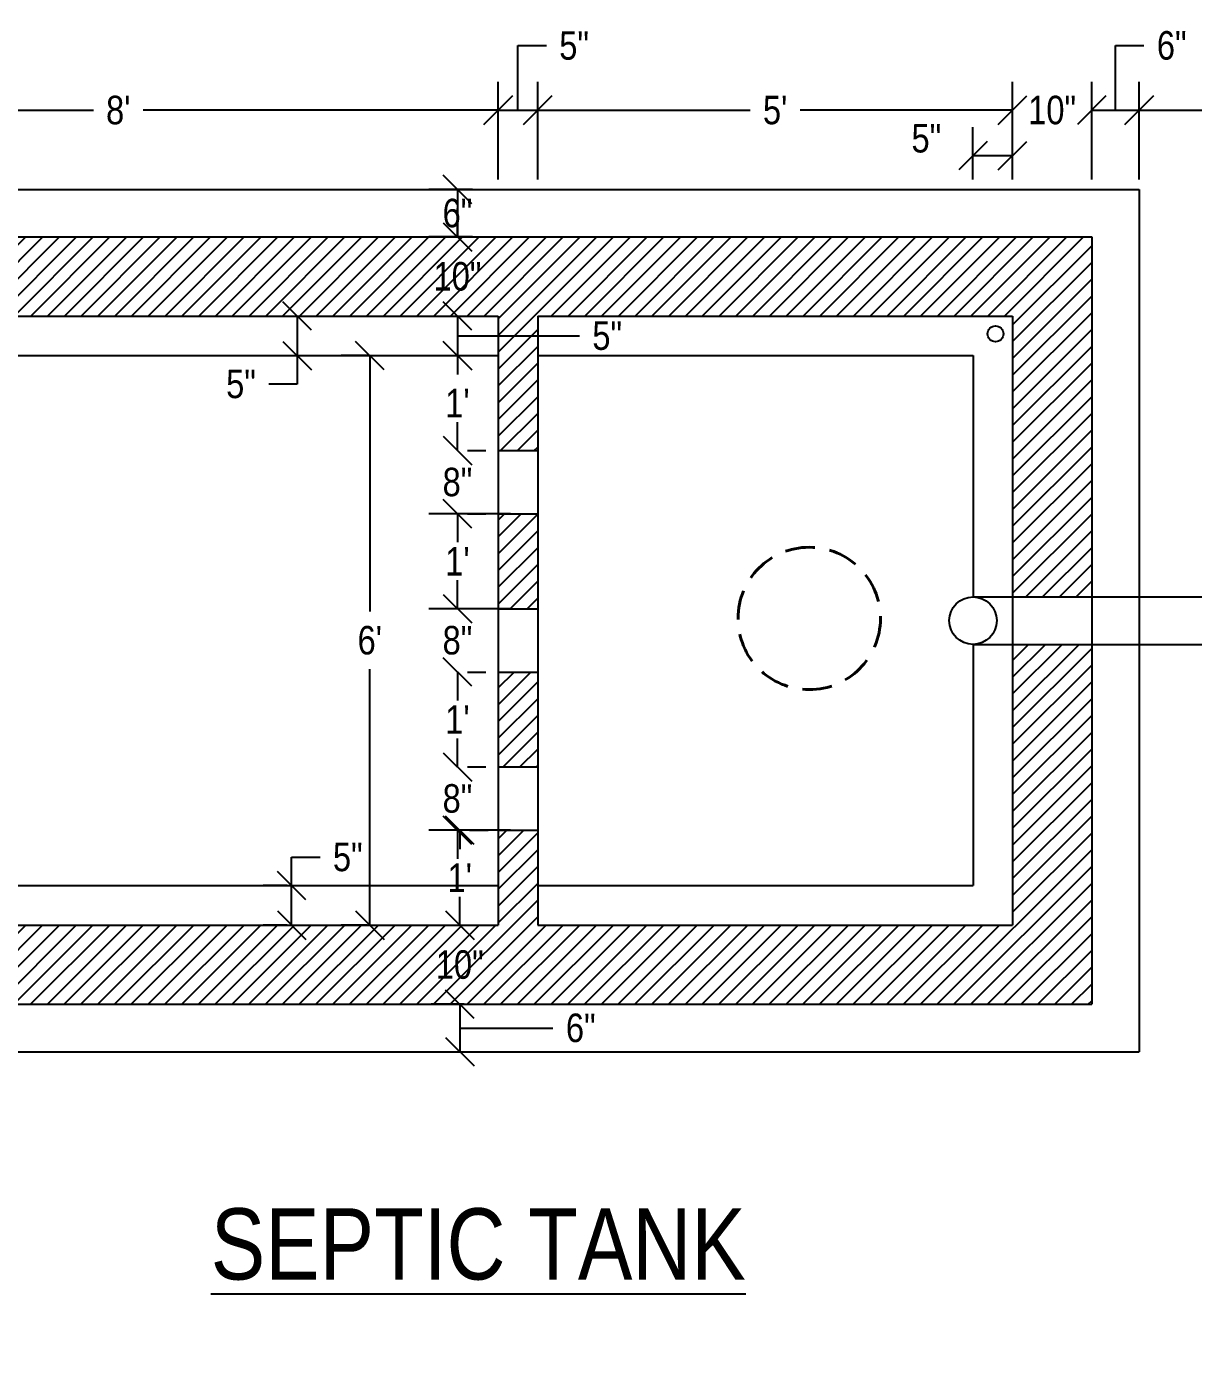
# Model space of a CAD drawing. Header units: inches. Extents: x 2738 to 3098, y 1543 to 1887.
# Drawn here: x 2876.8 to 3024.2, y 1717.2 to 1887.2 of the extents above; entities that cross this region are included whole.
import ezdxf

# ---------------------------------------------------------------- set-up
doc = ezdxf.new("R2010")
doc.units = ezdxf.units.IN
doc.header["$LTSCALE"] = 15
doc.header["$MEASUREMENT"] = 0
doc.linetypes.add('HIDDEN', pattern=[0.375, 0.25, -0.125])
doc.layers.add('Cover', color=94, linetype='HIDDEN', lineweight=40)
for name, color, linetype in [('Dim', 7, 'Continuous'), ('Pipe', 6, 'Continuous'), ('Sep. Tank', 5, 'Continuous'), ('Text', 4, 'Continuous')]:
    doc.layers.add(name, color=color, linetype=linetype)
doc.styles.add('AR_Arial Narrow', font='ARIALN.TTF')
doc.dimstyles.new('AR_1.0_', dxfattribs={"dimscale": 20, "dimtxt": 0.18, "dimasz": 0.18, "dimexe": 0.18, "dimexo": 0.0625, "dimgap": 0.09, "dimtad": 0, "dimtih": 1, "dimtoh": 1, "dimdec": 4, "dimzin": 0, "dimdsep": 46, "dimlunit": 4, "dimtxsty": 'AR_Arial Narrow', "dimblk": 'OBLIQUE', "dimcen": 0.09, "dimadec": 0, "dimazin": 0, "dimtfac": 1, "dimtdec": 4, "dimtofl": 0, "dimtmove": 0, "dimatfit": 3, "dimfxl": 1, "dimtolj": 1, "dimtzin": 0, "dimarcsym": 0})

# ---------------------------------------------------------------- blocks, each defined once
blk = doc.blocks.new('_Oblique')
at = {"color": 0, "linetype": 'ByBlock', "lineweight": -2}
blk.add_line((-0.5, -0.5), (0.5, 0.5), dxfattribs=at)
blk = doc.blocks.new('*D1')
at = {"layer": 'Defpoints', "color": 0, "transparency": 16777216}
for p in [(2934.4, 1866.61), (2931.24, 1860.61), (2934.4, 1860.61)]:
    blk.add_point(p, dxfattribs=at)
at = {"layer": 'Dim', "color": 0, "lineweight": -2, "transparency": 16777216}
for p, q in [((2933.15, 1866.61), (2927.64, 1866.61)), ((2931.24, 1866.61), (2931.24, 1860.61)), ((2933.15, 1860.61), (2927.64, 1860.61))]:
    blk.add_line(p, q, dxfattribs=at)
at = {"layer": 'Dim', "color": 0, "lineweight": -2, "transparency": 16777216, "xscale": 3.6, "yscale": 3.6, "zscale": 3.6}
for p, rotation in [((2931.24, 1866.61), 90), ((2931.24, 1860.61), 270)]:
    blk.add_blockref('_Oblique', p, dxfattribs=dict(at, rotation=rotation))
at = {"layer": 'Dim', "color": 0, "transparency": 16777216, "insert": (2931.24, 1863.61), "char_height": 3.6, "attachment_point": 5, "style": 'AR_Arial Narrow'}
blk.add_mtext('\\A1;6"', dxfattribs=at)
blk = doc.blocks.new('*D3')
at = {"layer": 'Defpoints', "color": 0, "transparency": 16777216}
for p in [(2931.24, 1845.61), (2931.24, 1833.61), (2931.24, 1833.61)]:
    blk.add_point(p, dxfattribs=at)
at = {"layer": 'Dim', "color": 0, "lineweight": -2, "transparency": 16777216}
for p, q in [((2931.24, 1845.61), (2931.24, 1843.22)), ((2932.49, 1845.61), (2934.84, 1845.61)), ((2931.24, 1833.61), (2931.24, 1836)), ((2932.49, 1833.61), (2934.84, 1833.61))]:
    blk.add_line(p, q, dxfattribs=at)
at = {"layer": 'Dim', "color": 0, "lineweight": -2, "transparency": 16777216, "xscale": 3.6, "yscale": 3.6, "zscale": 3.6}
for p, rotation in [((2931.24, 1845.61), 90), ((2931.24, 1833.61), 270)]:
    blk.add_blockref('_Oblique', p, dxfattribs=dict(at, rotation=rotation))
at = {"layer": 'Dim', "color": 0, "transparency": 16777216, "insert": (2931.24, 1839.61), "char_height": 3.6, "attachment_point": 5, "style": 'AR_Arial Narrow'}
blk.add_mtext("\\A1;1'", dxfattribs=at)
blk = doc.blocks.new('*D4')
at = {"layer": 'Defpoints', "color": 0, "transparency": 16777216}
for p in [(2931.24, 1833.61), (2931.24, 1825.61), (2939.21, 1825.61)]:
    blk.add_point(p, dxfattribs=at)
at = {"layer": 'Dim', "color": 0, "lineweight": -2, "transparency": 16777216}
for p, q in [((2931.24, 1833.61), (2931.24, 1837.21)), ((2932.49, 1833.61), (2934.84, 1833.61)), ((2937.96, 1825.61), (2927.64, 1825.61)), ((2931.24, 1825.61), (2931.24, 1822.01))]:
    blk.add_line(p, q, dxfattribs=at)
at = {"layer": 'Dim', "color": 0, "lineweight": -2, "transparency": 16777216, "xscale": 3.6, "yscale": 3.6, "zscale": 3.6}
for p, rotation in [((2931.24, 1833.61), 270), ((2931.24, 1825.61), 90)]:
    blk.add_blockref('_Oblique', p, dxfattribs=dict(at, rotation=rotation))
at = {"layer": 'Dim', "color": 0, "transparency": 16777216, "insert": (2931.24, 1829.61), "char_height": 3.6, "attachment_point": 5, "style": 'AR_Arial Narrow'}
blk.add_mtext('\\A1;8"', dxfattribs=at)
blk = doc.blocks.new('*D5')
at = {"layer": 'Defpoints', "color": 0, "transparency": 16777216}
for p in [(2931.24, 1825.61), (2931.24, 1813.61), (2939.21, 1813.61)]:
    blk.add_point(p, dxfattribs=at)
at = {"layer": 'Dim', "color": 0, "lineweight": -2, "transparency": 16777216}
for p, q in [((2931.24, 1825.61), (2931.24, 1823.22)), ((2932.49, 1825.61), (2934.84, 1825.61)), ((2931.24, 1813.61), (2931.24, 1816)), ((2937.96, 1813.61), (2927.64, 1813.61))]:
    blk.add_line(p, q, dxfattribs=at)
at = {"layer": 'Dim', "color": 0, "lineweight": -2, "transparency": 16777216, "xscale": 3.6, "yscale": 3.6, "zscale": 3.6}
for p, rotation in [((2931.24, 1825.61), 90), ((2931.24, 1813.61), 270)]:
    blk.add_blockref('_Oblique', p, dxfattribs=dict(at, rotation=rotation))
at = {"layer": 'Dim', "color": 0, "transparency": 16777216, "insert": (2931.24, 1819.61), "char_height": 3.6, "attachment_point": 5, "style": 'AR_Arial Narrow'}
blk.add_mtext("\\A1;1'", dxfattribs=at)
blk = doc.blocks.new('*D6')
at = {"layer": 'Defpoints', "color": 0, "transparency": 16777216}
for p in [(2939.21, 1813.61), (2931.24, 1805.61), (2931.24, 1805.61)]:
    blk.add_point(p, dxfattribs=at)
at = {"layer": 'Dim', "color": 0, "lineweight": -2, "transparency": 16777216}
for p, q in [((2931.24, 1813.61), (2931.24, 1817.21)), ((2937.96, 1813.61), (2927.64, 1813.61)), ((2931.24, 1805.61), (2931.24, 1802.01)), ((2932.49, 1805.61), (2934.84, 1805.61))]:
    blk.add_line(p, q, dxfattribs=at)
at = {"layer": 'Dim', "color": 0, "lineweight": -2, "transparency": 16777216, "xscale": 3.6, "yscale": 3.6, "zscale": 3.6}
for p, rotation in [((2931.24, 1813.61), 270), ((2931.24, 1805.61), 90)]:
    blk.add_blockref('_Oblique', p, dxfattribs=dict(at, rotation=rotation))
at = {"layer": 'Dim', "color": 0, "transparency": 16777216, "insert": (2931.24, 1809.61), "char_height": 3.6, "attachment_point": 5, "style": 'AR_Arial Narrow'}
blk.add_mtext('\\A1;8"', dxfattribs=at)
blk = doc.blocks.new('*D7')
at = {"layer": 'Defpoints', "color": 0, "transparency": 16777216}
for p in [(2931.24, 1805.61), (2931.24, 1793.61), (2931.24, 1793.61)]:
    blk.add_point(p, dxfattribs=at)
at = {"layer": 'Dim', "color": 0, "lineweight": -2, "transparency": 16777216}
for p, q in [((2931.24, 1805.61), (2931.24, 1803.22)), ((2932.49, 1805.61), (2934.84, 1805.61)), ((2931.24, 1793.61), (2931.24, 1796)), ((2932.49, 1793.61), (2934.84, 1793.61))]:
    blk.add_line(p, q, dxfattribs=at)
at = {"layer": 'Dim', "color": 0, "lineweight": -2, "transparency": 16777216, "xscale": 3.6, "yscale": 3.6, "zscale": 3.6}
for p, rotation in [((2931.24, 1805.61), 90), ((2931.24, 1793.61), 270)]:
    blk.add_blockref('_Oblique', p, dxfattribs=dict(at, rotation=rotation))
at = {"layer": 'Dim', "color": 0, "transparency": 16777216, "insert": (2931.24, 1799.61), "char_height": 3.6, "attachment_point": 5, "style": 'AR_Arial Narrow'}
blk.add_mtext("\\A1;1'", dxfattribs=at)
blk = doc.blocks.new('*D8')
at = {"layer": 'Defpoints', "color": 0, "transparency": 16777216}
for p in [(2931.24, 1793.61), (2931.24, 1785.61), (2939.21, 1785.61)]:
    blk.add_point(p, dxfattribs=at)
at = {"layer": 'Dim', "color": 0, "lineweight": -2, "transparency": 16777216}
for p, q in [((2931.24, 1793.61), (2931.24, 1797.21)), ((2932.49, 1793.61), (2934.84, 1793.61)), ((2937.96, 1785.61), (2927.64, 1785.61)), ((2931.24, 1785.61), (2931.24, 1782.01))]:
    blk.add_line(p, q, dxfattribs=at)
at = {"layer": 'Dim', "color": 0, "lineweight": -2, "transparency": 16777216, "xscale": 3.6, "yscale": 3.6, "zscale": 3.6}
for p, rotation in [((2931.24, 1793.61), 270), ((2931.24, 1785.61), 90)]:
    blk.add_blockref('_Oblique', p, dxfattribs=dict(at, rotation=rotation))
at = {"layer": 'Dim', "color": 0, "transparency": 16777216, "insert": (2931.24, 1789.61), "char_height": 3.6, "attachment_point": 5, "style": 'AR_Arial Narrow'}
blk.add_mtext('\\A1;8"', dxfattribs=at)
blk = doc.blocks.new('*D9')
at = {"layer": 'Defpoints', "color": 0, "transparency": 16777216}
for p in [(2931.53, 1785.61), (2923.85, 1773.61), (2931.53, 1773.61)]:
    blk.add_point(p, dxfattribs=at)
at = {"layer": 'Dim', "color": 0, "lineweight": -2, "transparency": 16777216}
for p, q in [((2931.53, 1785.61), (2931.53, 1783.22)), ((2932.78, 1785.61), (2935.13, 1785.61)), ((2931.53, 1773.61), (2931.53, 1776)), ((2925.1, 1773.61), (2935.13, 1773.61))]:
    blk.add_line(p, q, dxfattribs=at)
at = {"layer": 'Dim', "color": 0, "lineweight": -2, "transparency": 16777216, "xscale": 3.6, "yscale": 3.6, "zscale": 3.6}
for p, rotation in [((2931.53, 1785.61), 90), ((2931.53, 1773.61), 270)]:
    blk.add_blockref('_Oblique', p, dxfattribs=dict(at, rotation=rotation))
at = {"layer": 'Dim', "color": 0, "transparency": 16777216, "insert": (2931.53, 1779.61), "char_height": 3.6, "attachment_point": 5, "style": 'AR_Arial Narrow'}
blk.add_mtext("\\A1;1'", dxfattribs=at)
blk = doc.blocks.new('*D12')
at = {"layer": 'Defpoints', "color": 0, "transparency": 16777216}
for p in [(2934.4, 1860.61), (2931.24, 1850.61), (2931.24, 1850.61)]:
    blk.add_point(p, dxfattribs=at)
at = {"layer": 'Dim', "color": 0, "lineweight": -2, "transparency": 16777216}
for p, q in [((2931.24, 1860.61), (2931.24, 1864.21)), ((2933.15, 1860.61), (2927.64, 1860.61)), ((2931.24, 1850.61), (2931.24, 1847.01)), ((2932.49, 1850.61), (2934.84, 1850.61))]:
    blk.add_line(p, q, dxfattribs=at)
at = {"layer": 'Dim', "color": 0, "lineweight": -2, "transparency": 16777216, "xscale": 3.6, "yscale": 3.6, "zscale": 3.6}
for p, rotation in [((2931.24, 1860.61), 270), ((2931.24, 1850.61), 90)]:
    blk.add_blockref('_Oblique', p, dxfattribs=dict(at, rotation=rotation))
at = {"layer": 'Dim', "color": 0, "transparency": 16777216, "insert": (2931.24, 1855.61), "char_height": 3.6, "attachment_point": 5, "style": 'AR_Arial Narrow'}
blk.add_mtext('\\A1;10"', dxfattribs=at)
blk = doc.blocks.new('*D13')
at = {"layer": 'Defpoints', "color": 0, "transparency": 16777216}
for p in [(2931.24, 1850.61), (2931.24, 1845.61), (2931.24, 1845.61)]:
    blk.add_point(p, dxfattribs=at)
at = {"layer": 'Dim', "color": 0, "lineweight": -2, "transparency": 16777216}
for p, q in [((2931.24, 1850.61), (2931.24, 1845.61)), ((2932.49, 1850.61), (2934.84, 1850.61)), ((2931.24, 1848.11), (2943.06, 1848.11)), ((2943.06, 1848.11), (2946.66, 1848.11)), ((2932.49, 1845.61), (2934.84, 1845.61))]:
    blk.add_line(p, q, dxfattribs=at)
at = {"layer": 'Dim', "color": 0, "lineweight": -2, "transparency": 16777216, "xscale": 3.6, "yscale": 3.6, "zscale": 3.6}
for p, rotation in [((2931.24, 1850.61), 90), ((2931.24, 1845.61), 270)]:
    blk.add_blockref('_Oblique', p, dxfattribs=dict(at, rotation=rotation))
at = {"layer": 'Dim', "color": 0, "transparency": 16777216, "insert": (2950.16, 1848.11), "char_height": 3.6, "attachment_point": 5, "style": 'AR_Arial Narrow'}
blk.add_mtext('\\A1;5"', dxfattribs=at)
blk = doc.blocks.new('*D14')
at = {"layer": 'Defpoints', "color": 0, "transparency": 16777216}
for p in [(2923.85, 1773.61), (2931.53, 1763.61), (2933.33, 1763.61)]:
    blk.add_point(p, dxfattribs=at)
at = {"layer": 'Dim', "color": 0, "lineweight": -2, "transparency": 16777216}
for p, q in [((2931.53, 1773.61), (2931.53, 1777.21)), ((2925.1, 1773.61), (2935.13, 1773.61)), ((2932.08, 1763.61), (2927.93, 1763.61)), ((2931.53, 1763.61), (2931.53, 1760.01))]:
    blk.add_line(p, q, dxfattribs=at)
at = {"layer": 'Dim', "color": 0, "lineweight": -2, "transparency": 16777216, "xscale": 3.6, "yscale": 3.6, "zscale": 3.6}
for p, rotation in [((2931.53, 1773.61), 270), ((2931.53, 1763.61), 90)]:
    blk.add_blockref('_Oblique', p, dxfattribs=dict(at, rotation=rotation))
at = {"layer": 'Dim', "color": 0, "transparency": 16777216, "insert": (2931.53, 1768.61), "char_height": 3.6, "attachment_point": 5, "style": 'AR_Arial Narrow'}
blk.add_mtext('\\A1;10"', dxfattribs=at)
blk = doc.blocks.new('*D15')
at = {"layer": 'Defpoints', "color": 0, "transparency": 16777216}
for p in [(2933.33, 1763.61), (2931.53, 1757.61), (2931.53, 1757.61)]:
    blk.add_point(p, dxfattribs=at)
at = {"layer": 'Dim', "color": 0, "lineweight": -2, "transparency": 16777216}
for p, q in [((2932.08, 1763.61), (2927.93, 1763.61)), ((2931.53, 1763.61), (2931.53, 1757.61)), ((2931.53, 1760.61), (2939.71, 1760.61)), ((2939.71, 1760.61), (2943.31, 1760.61)), ((2932.78, 1757.61), (2935.13, 1757.61))]:
    blk.add_line(p, q, dxfattribs=at)
at = {"layer": 'Dim', "color": 0, "lineweight": -2, "transparency": 16777216, "xscale": 3.6, "yscale": 3.6, "zscale": 3.6}
for p, rotation in [((2931.53, 1763.61), 90), ((2931.53, 1757.61), 270)]:
    blk.add_blockref('_Oblique', p, dxfattribs=dict(at, rotation=rotation))
at = {"layer": 'Dim', "color": 0, "transparency": 16777216, "insert": (2946.82, 1760.61), "char_height": 3.6, "attachment_point": 5, "style": 'AR_Arial Narrow'}
blk.add_mtext('\\A1;6"', dxfattribs=at)
blk = doc.blocks.new('*D25')
at = {"layer": 'Defpoints', "color": 0, "transparency": 16777216}
for p in [(2936.38, 1876.63), (2840.38, 1866.61), (2936.38, 1866.61)]:
    blk.add_point(p, dxfattribs=at)
at = {"layer": 'Dim', "color": 0, "lineweight": -2, "transparency": 16777216}
for p, q in [((2840.38, 1867.86), (2840.38, 1880.23)), ((2936.38, 1867.86), (2936.38, 1880.23)), ((2840.38, 1876.63), (2885.23, 1876.63)), ((2936.38, 1876.63), (2891.54, 1876.63))]:
    blk.add_line(p, q, dxfattribs=at)
at = {"layer": 'Dim', "color": 0, "lineweight": -2, "transparency": 16777216, "xscale": 3.6, "yscale": 3.6, "zscale": 3.6, "rotation": 180}
blk.add_blockref('_Oblique', (2840.38, 1876.63), dxfattribs=at)
at = {"layer": 'Dim', "color": 0, "lineweight": -2, "transparency": 16777216, "xscale": 3.6, "yscale": 3.6, "zscale": 3.6}
blk.add_blockref('_Oblique', (2936.38, 1876.63), dxfattribs=at)
at = {"layer": 'Dim', "color": 0, "transparency": 16777216, "insert": (2888.38, 1876.63), "char_height": 3.6, "attachment_point": 5, "style": 'AR_Arial Narrow'}
blk.add_mtext("\\A1;8'", dxfattribs=at)
blk = doc.blocks.new('*D26')
at = {"layer": 'Defpoints', "color": 0, "transparency": 16777216}
for p in [(2941.38, 1876.63), (2936.38, 1866.61), (2941.38, 1866.61)]:
    blk.add_point(p, dxfattribs=at)
at = {"layer": 'Dim', "color": 0, "lineweight": -2, "transparency": 16777216}
for p, q in [((2938.88, 1876.63), (2938.88, 1884.79)), ((2938.88, 1884.79), (2942.48, 1884.79)), ((2936.38, 1867.86), (2936.38, 1880.23)), ((2941.38, 1867.86), (2941.38, 1880.23)), ((2936.38, 1876.63), (2941.38, 1876.63))]:
    blk.add_line(p, q, dxfattribs=at)
at = {"layer": 'Dim', "color": 0, "lineweight": -2, "transparency": 16777216, "xscale": 3.6, "yscale": 3.6, "zscale": 3.6, "rotation": 180}
blk.add_blockref('_Oblique', (2936.38, 1876.63), dxfattribs=at)
at = {"layer": 'Dim', "color": 0, "lineweight": -2, "transparency": 16777216, "xscale": 3.6, "yscale": 3.6, "zscale": 3.6}
blk.add_blockref('_Oblique', (2941.38, 1876.63), dxfattribs=at)
at = {"layer": 'Dim', "color": 0, "transparency": 16777216, "insert": (2945.98, 1884.79), "char_height": 3.6, "attachment_point": 5, "style": 'AR_Arial Narrow'}
blk.add_mtext('\\A1;5"', dxfattribs=at)
blk = doc.blocks.new('*D27')
at = {"layer": 'Defpoints', "color": 0, "transparency": 16777216}
for p in [(3001.38, 1876.63), (2941.38, 1866.61), (3001.38, 1866.61)]:
    blk.add_point(p, dxfattribs=at)
at = {"layer": 'Dim', "color": 0, "lineweight": -2, "transparency": 16777216}
for p, q in [((2941.38, 1867.86), (2941.38, 1880.23)), ((3001.38, 1867.86), (3001.38, 1880.23)), ((2941.38, 1876.63), (2968.23, 1876.63)), ((3001.38, 1876.63), (2974.54, 1876.63))]:
    blk.add_line(p, q, dxfattribs=at)
at = {"layer": 'Dim', "color": 0, "lineweight": -2, "transparency": 16777216, "xscale": 3.6, "yscale": 3.6, "zscale": 3.6, "rotation": 180}
blk.add_blockref('_Oblique', (2941.38, 1876.63), dxfattribs=at)
at = {"layer": 'Dim', "color": 0, "lineweight": -2, "transparency": 16777216, "xscale": 3.6, "yscale": 3.6, "zscale": 3.6}
blk.add_blockref('_Oblique', (3001.38, 1876.63), dxfattribs=at)
at = {"layer": 'Dim', "color": 0, "transparency": 16777216, "insert": (2971.38, 1876.63), "char_height": 3.6, "attachment_point": 5, "style": 'AR_Arial Narrow'}
blk.add_mtext("\\A1;5'", dxfattribs=at)
blk = doc.blocks.new('*D28')
at = {"layer": 'Defpoints', "color": 0, "transparency": 16777216}
for p in [(3001.38, 1870.89), (2996.38, 1866.61), (3001.38, 1866.61)]:
    blk.add_point(p, dxfattribs=at)
at = {"layer": 'Dim', "color": 0, "lineweight": -2, "transparency": 16777216}
for p, q in [((2996.38, 1867.86), (2996.38, 1874.49)), ((3001.38, 1867.86), (3001.38, 1874.49)), ((2996.38, 1870.89), (3001.38, 1870.89))]:
    blk.add_line(p, q, dxfattribs=at)
at = {"layer": 'Dim', "color": 0, "lineweight": -2, "transparency": 16777216, "xscale": 3.6, "yscale": 3.6, "zscale": 3.6, "rotation": 180}
blk.add_blockref('_Oblique', (2996.38, 1870.89), dxfattribs=at)
at = {"layer": 'Dim', "color": 0, "lineweight": -2, "transparency": 16777216, "xscale": 3.6, "yscale": 3.6, "zscale": 3.6}
blk.add_blockref('_Oblique', (3001.38, 1870.89), dxfattribs=at)
at = {"layer": 'Dim', "color": 0, "transparency": 16777216, "insert": (2990.49, 1873.06), "char_height": 3.6, "attachment_point": 5, "style": 'AR_Arial Narrow'}
blk.add_mtext('\\A1;5"', dxfattribs=at)
blk = doc.blocks.new('*D29')
at = {"layer": 'Defpoints', "color": 0, "transparency": 16777216}
for p in [(3011.38, 1876.63), (3001.38, 1866.61), (3011.38, 1866.61)]:
    blk.add_point(p, dxfattribs=at)
at = {"layer": 'Dim', "color": 0, "lineweight": -2, "transparency": 16777216}
for p, q in [((3001.38, 1867.86), (3001.38, 1880.23)), ((3011.38, 1867.86), (3011.38, 1880.23)), ((3001.38, 1876.63), (2997.78, 1876.63)), ((3011.38, 1876.63), (3014.98, 1876.63))]:
    blk.add_line(p, q, dxfattribs=at)
at = {"layer": 'Dim', "color": 0, "lineweight": -2, "transparency": 16777216, "xscale": 3.6, "yscale": 3.6, "zscale": 3.6}
blk.add_blockref('_Oblique', (3001.38, 1876.63), dxfattribs=at)
at = {"layer": 'Dim', "color": 0, "lineweight": -2, "transparency": 16777216, "xscale": 3.6, "yscale": 3.6, "zscale": 3.6, "rotation": 180}
blk.add_blockref('_Oblique', (3011.38, 1876.63), dxfattribs=at)
at = {"layer": 'Dim', "color": 0, "transparency": 16777216, "insert": (3006.38, 1876.63), "char_height": 3.6, "attachment_point": 5, "style": 'AR_Arial Narrow'}
blk.add_mtext('\\A1;10"', dxfattribs=at)
blk = doc.blocks.new('*D30')
at = {"layer": 'Defpoints', "color": 0, "transparency": 16777216}
for p in [(3017.38, 1876.63), (3011.38, 1866.61), (3017.38, 1866.61)]:
    blk.add_point(p, dxfattribs=at)
at = {"layer": 'Dim', "color": 0, "lineweight": -2, "transparency": 16777216}
for p, q in [((3014.38, 1876.63), (3014.38, 1884.8)), ((3014.38, 1884.8), (3017.98, 1884.8)), ((3011.38, 1867.86), (3011.38, 1880.23)), ((3017.38, 1867.86), (3017.38, 1880.23)), ((3011.38, 1876.63), (3017.38, 1876.63))]:
    blk.add_line(p, q, dxfattribs=at)
at = {"layer": 'Dim', "color": 0, "lineweight": -2, "transparency": 16777216, "xscale": 3.6, "yscale": 3.6, "zscale": 3.6, "rotation": 180}
blk.add_blockref('_Oblique', (3011.38, 1876.63), dxfattribs=at)
at = {"layer": 'Dim', "color": 0, "lineweight": -2, "transparency": 16777216, "xscale": 3.6, "yscale": 3.6, "zscale": 3.6}
blk.add_blockref('_Oblique', (3017.38, 1876.63), dxfattribs=at)
at = {"layer": 'Dim', "color": 0, "transparency": 16777216, "insert": (3021.49, 1884.8), "char_height": 3.6, "attachment_point": 5, "style": 'AR_Arial Narrow'}
blk.add_mtext('\\A1;6"', dxfattribs=at)
blk = doc.blocks.new('*D31')
at = {"layer": 'Defpoints', "color": 0, "transparency": 16777216}
for p in [(3041.38, 1876.63), (3017.38, 1866.61), (3041.38, 1866.61)]:
    blk.add_point(p, dxfattribs=at)
at = {"layer": 'Dim', "color": 0, "lineweight": -2, "transparency": 16777216}
for p, q in [((3017.38, 1867.86), (3017.38, 1880.23)), ((3041.38, 1867.86), (3041.38, 1880.23)), ((3017.38, 1876.63), (3026.2, 1876.63)), ((3041.38, 1876.63), (3032.57, 1876.63))]:
    blk.add_line(p, q, dxfattribs=at)
at = {"layer": 'Dim', "color": 0, "lineweight": -2, "transparency": 16777216, "xscale": 3.6, "yscale": 3.6, "zscale": 3.6, "rotation": 180}
blk.add_blockref('_Oblique', (3017.38, 1876.63), dxfattribs=at)
at = {"layer": 'Dim', "color": 0, "lineweight": -2, "transparency": 16777216, "xscale": 3.6, "yscale": 3.6, "zscale": 3.6}
blk.add_blockref('_Oblique', (3041.38, 1876.63), dxfattribs=at)
at = {"layer": 'Dim', "color": 0, "transparency": 16777216, "insert": (3029.38, 1876.63), "char_height": 3.6, "attachment_point": 5, "style": 'AR_Arial Narrow'}
blk.add_mtext("\\A1;2'", dxfattribs=at)
blk = doc.blocks.new('*D35')
at = {"layer": 'Defpoints', "color": 0, "transparency": 16777216}
for p in [(2909.34, 1850.61), (2909.34, 1845.61), (2910.99, 1845.61)]:
    blk.add_point(p, dxfattribs=at)
at = {"layer": 'Dim', "color": 0, "lineweight": -2, "transparency": 16777216}
for p, q in [((2910.59, 1850.61), (2914.59, 1850.61)), ((2910.99, 1850.61), (2910.99, 1845.61)), ((2910.59, 1845.61), (2914.59, 1845.61)), ((2910.99, 1845.61), (2910.99, 1842.01)), ((2910.99, 1842.01), (2907.39, 1842.01))]:
    blk.add_line(p, q, dxfattribs=at)
at = {"layer": 'Dim', "color": 0, "lineweight": -2, "transparency": 16777216, "xscale": 3.6, "yscale": 3.6, "zscale": 3.6}
for p, rotation in [((2910.99, 1850.61), 90), ((2910.99, 1845.61), 270)]:
    blk.add_blockref('_Oblique', p, dxfattribs=dict(at, rotation=rotation))
at = {"layer": 'Dim', "color": 0, "transparency": 16777216, "insert": (2903.89, 1842.01), "char_height": 3.6, "attachment_point": 5, "style": 'AR_Arial Narrow'}
blk.add_mtext('\\A1;5"', dxfattribs=at)
blk = doc.blocks.new('*D36')
at = {"layer": 'Defpoints', "color": 0, "transparency": 16777216}
for p in [(2910.28, 1778.61), (2910.99, 1778.61), (2910.99, 1773.61)]:
    blk.add_point(p, dxfattribs=at)
at = {"layer": 'Dim', "color": 0, "lineweight": -2, "transparency": 16777216}
for p, q in [((2910.28, 1778.61), (2910.28, 1782.21)), ((2910.28, 1782.21), (2913.88, 1782.21)), ((2909.74, 1778.61), (2906.68, 1778.61)), ((2910.28, 1773.61), (2910.28, 1778.61)), ((2909.74, 1773.61), (2906.68, 1773.61))]:
    blk.add_line(p, q, dxfattribs=at)
at = {"layer": 'Dim', "color": 0, "lineweight": -2, "transparency": 16777216, "xscale": 3.6, "yscale": 3.6, "zscale": 3.6}
for p, rotation in [((2910.28, 1778.61), 90), ((2910.28, 1773.61), 270)]:
    blk.add_blockref('_Oblique', p, dxfattribs=dict(at, rotation=rotation))
at = {"layer": 'Dim', "color": 0, "transparency": 16777216, "insert": (2917.38, 1782.21), "char_height": 3.6, "attachment_point": 5, "style": 'AR_Arial Narrow'}
blk.add_mtext('\\A1;5"', dxfattribs=at)
blk = doc.blocks.new('*D37')
at = {"layer": 'Defpoints', "color": 0, "transparency": 16777216}
for p in [(2921.1, 1845.61), (2920.16, 1773.61), (2921.1, 1773.61)]:
    blk.add_point(p, dxfattribs=at)
at = {"layer": 'Dim', "color": 0, "lineweight": -2, "transparency": 16777216}
for p, q in [((2919.85, 1845.61), (2916.56, 1845.61)), ((2920.16, 1845.61), (2920.16, 1813.25)), ((2920.16, 1773.61), (2920.16, 1805.97)), ((2919.85, 1773.61), (2916.56, 1773.61))]:
    blk.add_line(p, q, dxfattribs=at)
at = {"layer": 'Dim', "color": 0, "lineweight": -2, "transparency": 16777216, "xscale": 3.6, "yscale": 3.6, "zscale": 3.6}
for p, rotation in [((2920.16, 1845.61), 90), ((2920.16, 1773.61), 270)]:
    blk.add_blockref('_Oblique', p, dxfattribs=dict(at, rotation=rotation))
at = {"layer": 'Dim', "color": 0, "transparency": 16777216, "insert": (2920.16, 1809.61), "char_height": 3.6, "attachment_point": 5, "style": 'AR_Arial Narrow'}
blk.add_mtext("\\A1;6'", dxfattribs=at)

msp = doc.modelspace()

# ---------------------------------------------------------------- hatches: boundary and pattern name
at = {"layer": 'Dim'}
h = msp.add_hatch(dxfattribs=at)
h.set_pattern_fill('ANSI31', color=256, scale=12)
h.paths.add_polyline_path([(2798.38335, 1834.10842), (2754.38335, 1834.10842), (2754.38335, 1790.10842), (2798.38335, 1790.10842), (2798.38335, 1809.10842), (2788.38335, 1809.10842), (2788.38335, 1800.10842), (2764.38335, 1800.10842), (2764.38335, 1824.10842), (2788.38335, 1824.10842), (2788.38335, 1815.10842), (2798.38335, 1815.10842)])
h.paths.add_polyline_path([(2840.38335, 1850.60842), (2936.38335, 1850.60842), (2936.38335, 1833.60842), (2941.38335, 1833.60842), (2941.38335, 1850.60842), (3001.38335, 1850.60842), (3001.38335, 1815.10842), (3011.38335, 1815.10842), (3011.38335, 1860.60842), (2830.38335, 1860.60842), (2830.38335, 1815.10842), (2840.38335, 1815.10842)])
h.paths.add_polyline_path([(2840.38335, 1809.10842), (2830.38335, 1809.10842), (2830.38335, 1763.60842), (3011.38335, 1763.60842), (3011.38335, 1809.10842), (3001.38335, 1809.10842), (3001.38335, 1773.60842), (2941.38335, 1773.60842), (2941.38335, 1785.60842), (2936.38335, 1785.60842), (2936.38335, 1773.60842), (2840.38335, 1773.60842)])
h.paths.add_polyline_path([(2840.38335, 1683.9922), (2830.38335, 1683.9922), (2830.38335, 1659.9922), (2840.38335, 1659.9922)])
h.paths.add_polyline_path([(2845.38335, 1633.9922), (2840.38335, 1633.9922), (2840.38335, 1653.9922), (2830.38335, 1653.9922), (2830.38335, 1597.9922), (2845.38335, 1597.9922)])
h.paths.add_polyline_path([(3012.38335, 1647.9922), (3002.38335, 1647.9922), (3002.38335, 1633.9922), (2997.38335, 1633.9922), (2997.38335, 1597.9922), (3012.38335, 1597.9922)])
h.paths.add_polyline_path([(3012.38335, 1683.9922), (3002.38335, 1683.9922), (3002.38335, 1653.9922), (3012.38335, 1653.9922)])
h.paths.add_polyline_path([(2941.38335, 1681.7006), (2936.38335, 1681.7006), (2936.38335, 1653.9922), (2941.38335, 1653.9922)])
h.paths.add_polyline_path([(2941.38335, 1653.9922), (2936.38335, 1653.9922), (2936.38335, 1639.9922), (2941.38335, 1639.9922)])
h.paths.add_polyline_path([(2941.38335, 1633.9922), (2936.38335, 1633.9922), (2936.38335, 1597.9922), (2941.38335, 1597.9922)])
h.paths.add_polyline_path([(2941.38335, 1825.60842), (2936.38335, 1825.60842), (2936.38335, 1813.60842), (2941.38335, 1813.60842)])
h.paths.add_polyline_path([(2941.38335, 1805.60842), (2936.38335, 1805.60842), (2936.38335, 1793.60842), (2941.38335, 1793.60842)], flags=17)

# ---------------------------------------------------------------- linework, layer by layer
at = {"layer": 'Cover'}
msp.add_circle((2975.68931, 1812.38511), 9, dxfattribs=at)
at = {"layer": 'Pipe'}
for p, q in [((2996.38335, 1815.10842), (3051.0065, 1815.10842)), ((2996.38335, 1809.10842), (3051.0065, 1809.10842))]:
    msp.add_line(p, q, dxfattribs=at)
for centre, radius in [((2999.21787, 1848.35885), 1), ((2996.38335, 1812.10842), 3)]:
    msp.add_circle(centre, radius, dxfattribs=at)
at = {"layer": 'Sep. Tank'}
for p, q in [((2825.38335, 1866.60842), (3017.38335, 1866.60842)), ((3017.38335, 1866.60842), (3017.38335, 1757.60842)), ((2830.38335, 1860.60842), (3011.38335, 1860.60842)), ((3011.38335, 1860.60842), (3011.38335, 1763.60842)), ((2840.38335, 1850.60842), (2936.38335, 1850.60842)), ((2936.38335, 1850.60842), (2936.38335, 1773.60842)), ((2941.38335, 1850.60842), (2941.38335, 1773.60842)), ((2941.38335, 1850.60842), (3001.38335, 1850.60842)), ((3001.38335, 1850.60842), (3001.38335, 1773.60842)), ((2845.38335, 1845.60842), (2936.38335, 1845.60842)), ((2941.38335, 1845.60842), (2996.38335, 1845.60842)), ((2996.38335, 1845.60842), (2996.38335, 1815.10842)), ((2936.38335, 1833.60842), (2941.38335, 1833.60842)), ((2936.38335, 1825.60842), (2941.38335, 1825.60842)), ((2936.38335, 1813.60842), (2941.38335, 1813.60842)), ((2996.38335, 1809.10842), (2996.38335, 1778.60842)), ((2936.38335, 1805.60842), (2941.38335, 1805.60842)), ((2936.38335, 1793.60842), (2941.38335, 1793.60842)), ((2936.38335, 1785.60842), (2941.38335, 1785.60842)), ((2845.38335, 1778.60842), (2936.38335, 1778.60842)), ((2941.38335, 1778.60842), (2996.38335, 1778.60842)), ((2840.38335, 1773.60842), (2936.38335, 1773.60842)), ((2941.38335, 1773.60842), (3001.38335, 1773.60842)), ((2830.38335, 1763.60842), (3011.38335, 1763.60842)), ((2825.38335, 1757.60842), (3017.38335, 1757.60842))]:
    msp.add_line(p, q, dxfattribs=at)

# ---------------------------------------------------------------- texts
at = {"layer": 'Text', "style": 'AR_Arial Narrow'}
msp.add_text('%%USEPTIC TANK', height=8.9997269, dxfattribs=at).set_placement((2900.07518, 1728.81855))

# ---------------------------------------------------------------- dimensions: what is measured, and where the dimension line sits
at = {"layer": 'Dim'}
for base, p1, p2, picture, middle in [((2941.38335, 1876.62501), (2936.38335, 1866.60842), (2941.38335, 1866.60842), '*D26', (2944.28335, 1884.7864)), ((3017.38335, 1876.62501), (3011.38335, 1866.60842), (3017.38335, 1866.60842), '*D30', (3019.78335, 1884.80113)), ((2936.38335, 1876.62501), (2840.38335, 1866.60842), (2936.38335, 1866.60842), '*D25', (2888.38335, 1876.62501)), ((3001.38335, 1876.62501), (2941.38335, 1866.60842), (3001.38335, 1866.60842), '*D27', (2971.38335, 1876.62501)), ((3011.38335, 1876.62501), (3001.38335, 1866.60842), (3011.38335, 1866.60842), '*D29', (3006.38335, 1876.62501)), ((3041.38409, 1876.62501), (3017.38335, 1866.60842), (3041.38409, 1866.60842), '*D31', (3029.38372, 1876.62501))]:
    dim = msp.add_linear_dim(base=base, p1=p1, p2=p2, dimstyle='AR_1.0_', override={"dimtmove": 1}, dxfattribs=at)
    dim.commit()
    dim.dimension.update_dxf_attribs({"geometry": picture, "text_midpoint": middle})
dim = msp.add_linear_dim(base=(3001.38335, 1870.89009), p1=(2996.38335, 1866.60842), p2=(3001.38335, 1866.60842), dimstyle='AR_1.0_', override={"dimtmove": 1}, dxfattribs=at)
dim.commit()
dim.dimension.update_dxf_attribs({"geometry": '*D28', "text_midpoint": (2990.48961, 1873.06352), "dimtype": 160})
dim = msp.add_linear_dim(base=(2931.2379, 1860.60842), p1=(2934.4003, 1866.60842), p2=(2934.4003, 1860.60842), angle=90, dimstyle='AR_1.0_', dxfattribs=at)
dim.commit()
dim.dimension.update_dxf_attribs({"geometry": '*D1', "text_midpoint": (2931.2379, 1863.60842), "dimtype": 160})
for base, p1, p2, picture, middle in [((2931.2379, 1850.60842), (2934.4003, 1860.60842), (2931.2379, 1850.60842), '*D12', (2931.2379, 1855.60842)), ((2931.2379, 1845.60842), (2931.2379, 1850.60842), (2931.2379, 1845.60842), '*D13', (2948.46068, 1848.10842)), ((2931.2379, 1813.60842), (2931.2379, 1825.60842), (2939.21407, 1813.60842), '*D5', (2931.2379, 1819.60842)), ((2931.2379, 1805.60842), (2939.21407, 1813.60842), (2931.2379, 1805.60842), '*D6', (2931.2379, 1809.60842)), ((2931.2379, 1793.60842), (2931.2379, 1805.60842), (2931.2379, 1793.60842), '*D7', (2931.2379, 1799.60842)), ((2931.2379, 1785.60842), (2931.2379, 1793.60842), (2939.21407, 1785.60842), '*D8', (2931.2379, 1789.60842)), ((2931.5327, 1773.60842), (2931.5327, 1785.60842), (2923.85132, 1773.60842), '*D9', (2931.5327, 1779.60842)), ((2931.5327, 1763.60842), (2923.85132, 1773.60842), (2933.3327, 1763.60842), '*D14', (2931.5327, 1768.60842)), ((2931.5327, 1757.60842), (2933.3327, 1763.60842), (2931.5327, 1757.60842), '*D15', (2945.10882, 1760.60842))]:
    dim = msp.add_linear_dim(base=base, p1=p1, p2=p2, angle=90, dimstyle='AR_1.0_', override={"dimtmove": 1}, dxfattribs=at)
    dim.commit()
    dim.dimension.update_dxf_attribs({"geometry": picture, "text_midpoint": middle})
for base, p1, p2, picture, middle in [((2910.98785, 1845.60842), (2909.34102, 1850.60842), (2909.34102, 1845.60842), '*D35', (2903.88853, 1842.00842)), ((2920.16304, 1773.60842), (2921.10408, 1845.60842), (2921.10408, 1773.60842), '*D37', (2920.16304, 1809.60842)), ((2931.2379, 1833.60842), (2931.2379, 1845.60842), (2931.2379, 1833.60842), '*D3', (2931.2379, 1839.60842)), ((2931.2379, 1825.60842), (2931.2379, 1833.60842), (2939.21407, 1825.60842), '*D4', (2931.2379, 1829.60842)), ((2910.28207, 1778.60842), (2910.98785, 1773.60842), (2910.98785, 1778.60842), '*D36', (2917.38138, 1782.20842))]:
    dim = msp.add_linear_dim(base=base, p1=p1, p2=p2, angle=90, dimstyle='AR_1.0_', dxfattribs=at)
    dim.commit()
    dim.dimension.update_dxf_attribs({"geometry": picture, "text_midpoint": middle})

doc.saveas('drawing.dxf')
